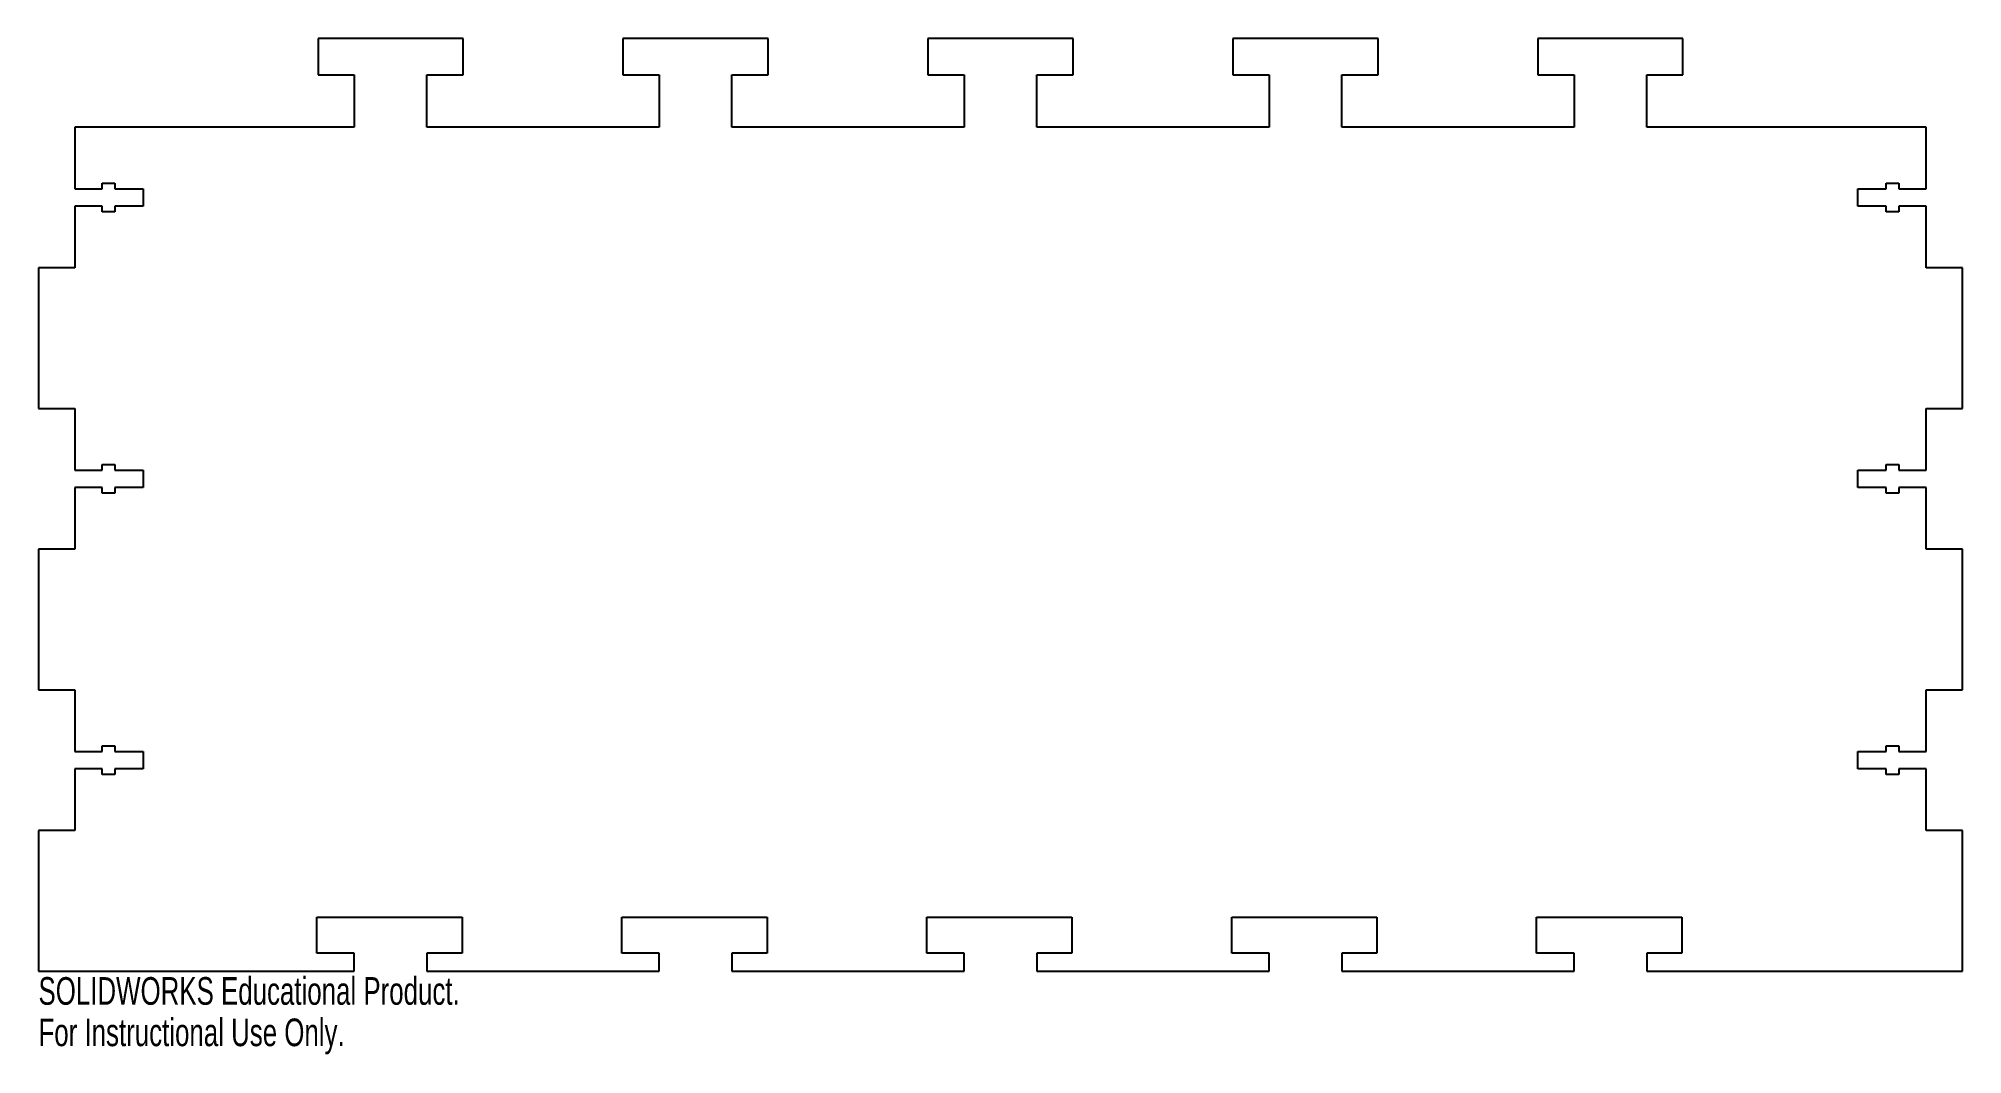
# Model space of a CAD drawing. Header units: inches. Extents: x -6.6 to 6.6, y -3.5 to 3.5.
import ezdxf

# ---------------------------------------------------------------- set-up
doc = ezdxf.new("R2010")
doc.units = ezdxf.units.IN
doc.header["$MEASUREMENT"] = 0
doc.styles.add('SLDTEXTSTYLE0', font='TXT', dxfattribs={"width": 0.7})

msp = doc.modelspace()

# ---------------------------------------------------------------- linework, layer by layer
at = {"color": 7, "linetype": 'Continuous', "lineweight": 25}
for p, q in [((-3.7, 3.517), (-4.7, 3.517)), ((-4.7, 3.517), (-4.7, 3.267)), ((-3.7, 3.267), (-3.7, 3.517)), ((-1.6, 3.517), (-2.6, 3.517)), ((-2.6, 3.517), (-2.6, 3.267)), ((-1.6, 3.267), (-1.6, 3.517)), ((0.5, 3.517), (-0.5, 3.517)), ((-0.5, 3.517), (-0.5, 3.267)), ((0.5, 3.267), (0.5, 3.517)), ((2.6, 3.517), (1.6, 3.517)), ((1.6, 3.517), (1.6, 3.267)), ((2.6, 3.267), (2.6, 3.517)), ((4.7, 3.517), (3.7, 3.517)), ((3.7, 3.517), (3.7, 3.267)), ((4.7, 3.267), (4.7, 3.517)), ((-4.7, 3.267), (-4.45, 3.267)), ((-4.45, 3.267), (-4.45, 2.907)), ((-3.95, 2.907), (-3.95, 3.267)), ((-3.95, 3.267), (-3.7, 3.267)), ((-2.6, 3.267), (-2.35, 3.267)), ((-2.35, 3.267), (-2.35, 2.907)), ((-1.85, 2.907), (-1.85, 3.267)), ((-1.85, 3.267), (-1.6, 3.267)), ((-0.5, 3.267), (-0.25, 3.267)), ((-0.25, 3.267), (-0.25, 2.907)), ((0.25, 2.907), (0.25, 3.267)), ((0.25, 3.267), (0.5, 3.267)), ((1.6, 3.267), (1.85, 3.267)), ((1.85, 3.267), (1.85, 2.907)), ((2.35, 2.907), (2.35, 3.267)), ((2.35, 3.267), (2.6, 3.267)), ((3.7, 3.267), (3.95, 3.267)), ((3.95, 3.267), (3.95, 2.907)), ((4.45, 2.907), (4.45, 3.267)), ((4.45, 3.267), (4.7, 3.267)), ((-4.45, 2.907), (-6.375, 2.907)), ((-6.375, 2.907), (-6.375, 2.481)), ((-2.35, 2.907), (-3.95, 2.907)), ((-0.25, 2.907), (-1.85, 2.907)), ((1.85, 2.907), (0.25, 2.907)), ((3.95, 2.907), (2.35, 2.907)), ((6.375, 2.907), (4.45, 2.907)), ((6.375, 2.481), (6.375, 2.907)), ((-6.186, 2.481), (-6.186, 2.521)), ((-6.186, 2.521), (-6.099, 2.521)), ((-6.099, 2.521), (-6.099, 2.481)), ((6.099, 2.481), (6.099, 2.521)), ((6.099, 2.521), (6.186, 2.521)), ((6.186, 2.521), (6.186, 2.481)), ((-6.375, 2.481), (-6.186, 2.481)), ((-6.099, 2.481), (-5.903, 2.481)), ((-5.903, 2.481), (-5.903, 2.363)), ((5.903, 2.363), (5.903, 2.481)), ((5.903, 2.481), (6.099, 2.481)), ((6.186, 2.481), (6.375, 2.481)), ((-6.186, 2.363), (-6.375, 2.363)), ((-6.375, 2.363), (-6.375, 1.938)), ((-6.186, 2.324), (-6.186, 2.363)), ((-6.099, 2.324), (-6.186, 2.324)), ((-5.903, 2.363), (-6.099, 2.363)), ((-6.099, 2.363), (-6.099, 2.324)), ((6.099, 2.363), (5.903, 2.363)), ((6.099, 2.324), (6.099, 2.363)), ((6.186, 2.324), (6.099, 2.324)), ((6.375, 2.363), (6.186, 2.363)), ((6.186, 2.363), (6.186, 2.324)), ((6.375, 1.938), (6.375, 2.363)), ((-6.375, 1.938), (-6.625, 1.938)), ((-6.625, 1.938), (-6.625, 0.969)), ((6.625, 1.938), (6.375, 1.938)), ((6.625, 0.969), (6.625, 1.938)), ((-6.625, 0.969), (-6.375, 0.969)), ((-6.375, 0.969), (-6.375, 0.543)), ((6.375, 0.543), (6.375, 0.969)), ((6.375, 0.969), (6.625, 0.969)), ((-6.375, 0.543), (-6.186, 0.543)), ((-6.186, 0.543), (-6.186, 0.583)), ((-6.186, 0.583), (-6.099, 0.583)), ((-6.099, 0.583), (-6.099, 0.543)), ((-6.099, 0.543), (-5.903, 0.543)), ((-5.903, 0.543), (-5.903, 0.425)), ((5.903, 0.425), (5.903, 0.543)), ((5.903, 0.543), (6.099, 0.543)), ((6.099, 0.543), (6.099, 0.583)), ((6.099, 0.583), (6.186, 0.583)), ((6.186, 0.583), (6.186, 0.543)), ((6.186, 0.543), (6.375, 0.543)), ((-6.186, 0.425), (-6.375, 0.425)), ((-6.375, 0.425), (-6.375, 0)), ((-6.186, 0.386), (-6.186, 0.425)), ((-5.903, 0.425), (-6.099, 0.425)), ((-6.099, 0.425), (-6.099, 0.386)), ((6.099, 0.425), (5.903, 0.425)), ((6.099, 0.386), (6.099, 0.425)), ((6.375, 0.425), (6.186, 0.425)), ((6.186, 0.425), (6.186, 0.386)), ((6.375, 0), (6.375, 0.425)), ((-6.099, 0.386), (-6.186, 0.386)), ((6.186, 0.386), (6.099, 0.386)), ((-6.375, 0), (-6.625, 0)), ((-6.625, 0), (-6.625, -0.969)), ((6.625, 0), (6.375, 0)), ((6.625, -0.969), (6.625, 0)), ((-6.625, -0.969), (-6.375, -0.969)), ((-6.375, -0.969), (-6.375, -1.394)), ((6.375, -1.394), (6.375, -0.969)), ((6.375, -0.969), (6.625, -0.969)), ((-6.375, -1.394), (-6.186, -1.394)), ((-6.186, -1.394), (-6.186, -1.355)), ((-6.186, -1.355), (-6.099, -1.355)), ((-6.099, -1.355), (-6.099, -1.394)), ((-6.099, -1.394), (-5.903, -1.394)), ((-5.903, -1.394), (-5.903, -1.512)), ((5.903, -1.512), (5.903, -1.394)), ((5.903, -1.394), (6.099, -1.394)), ((6.099, -1.394), (6.099, -1.355)), ((6.099, -1.355), (6.186, -1.355)), ((6.186, -1.355), (6.186, -1.394)), ((6.186, -1.394), (6.375, -1.394)), ((-6.186, -1.512), (-6.375, -1.512)), ((-6.375, -1.512), (-6.375, -1.938)), ((-6.186, -1.552), (-6.186, -1.512)), ((-6.099, -1.552), (-6.186, -1.552)), ((-5.903, -1.512), (-6.099, -1.512)), ((-6.099, -1.512), (-6.099, -1.552)), ((6.099, -1.512), (5.903, -1.512)), ((6.099, -1.552), (6.099, -1.512)), ((6.186, -1.552), (6.099, -1.552)), ((6.375, -1.512), (6.186, -1.512)), ((6.186, -1.512), (6.186, -1.552)), ((6.375, -1.938), (6.375, -1.512)), ((-6.375, -1.938), (-6.625, -1.938)), ((-6.625, -1.938), (-6.625, -2.907)), ((6.625, -1.938), (6.375, -1.938)), ((6.625, -2.907), (6.625, -1.938)), ((-4.708, -2.783), (-4.708, -2.533)), ((-4.708, -2.533), (-3.708, -2.533)), ((-3.708, -2.533), (-3.708, -2.783)), ((-2.608, -2.783), (-2.608, -2.533)), ((-2.608, -2.533), (-1.608, -2.533)), ((-1.608, -2.533), (-1.608, -2.783)), ((-0.508, -2.783), (-0.508, -2.533)), ((-0.508, -2.533), (0.492, -2.533)), ((0.492, -2.533), (0.492, -2.783)), ((1.592, -2.783), (1.592, -2.533)), ((1.592, -2.533), (2.592, -2.533)), ((2.592, -2.533), (2.592, -2.783)), ((3.692, -2.783), (3.692, -2.533)), ((3.692, -2.533), (4.692, -2.533)), ((4.692, -2.533), (4.692, -2.783)), ((-6.625, -2.907), (-4.45, -2.907)), ((-4.45, -2.783), (-4.708, -2.783)), ((-4.45, -2.907), (-4.45, -2.783)), ((-3.708, -2.783), (-3.95, -2.783)), ((-3.95, -2.783), (-3.95, -2.907)), ((-3.95, -2.907), (-2.35, -2.907)), ((-2.35, -2.783), (-2.608, -2.783)), ((-2.35, -2.907), (-2.35, -2.783)), ((-1.608, -2.783), (-1.85, -2.783)), ((-1.85, -2.783), (-1.85, -2.907)), ((-1.85, -2.907), (-0.25, -2.907)), ((-0.25, -2.783), (-0.508, -2.783)), ((-0.25, -2.907), (-0.25, -2.783)), ((0.25, -2.783), (0.25, -2.907)), ((0.492, -2.783), (0.25, -2.783)), ((0.25, -2.907), (1.85, -2.907)), ((1.85, -2.783), (1.592, -2.783)), ((1.85, -2.907), (1.85, -2.783)), ((2.592, -2.783), (2.35, -2.783)), ((2.35, -2.783), (2.35, -2.907)), ((2.35, -2.907), (3.95, -2.907)), ((3.95, -2.783), (3.692, -2.783)), ((3.95, -2.907), (3.95, -2.783)), ((4.692, -2.783), (4.45, -2.783)), ((4.45, -2.783), (4.45, -2.907)), ((4.45, -2.907), (6.625, -2.907))]:
    msp.add_line(p, q, dxfattribs=at)

# ---------------------------------------------------------------- texts
at = {"color": 7, "linetype": 'Continuous', "char_height": 0.1903, "attachment_point": 1, "style": 'SLDTEXTSTYLE0'}
for s, insert in [('SOLIDWORKS Educational Product.', (-6.625, -2.947)), ('For Instructional Use Only.', (-6.625, -3.232))]:
    msp.add_mtext(s, dxfattribs=dict(at, insert=insert))

doc.saveas('drawing.dxf')
